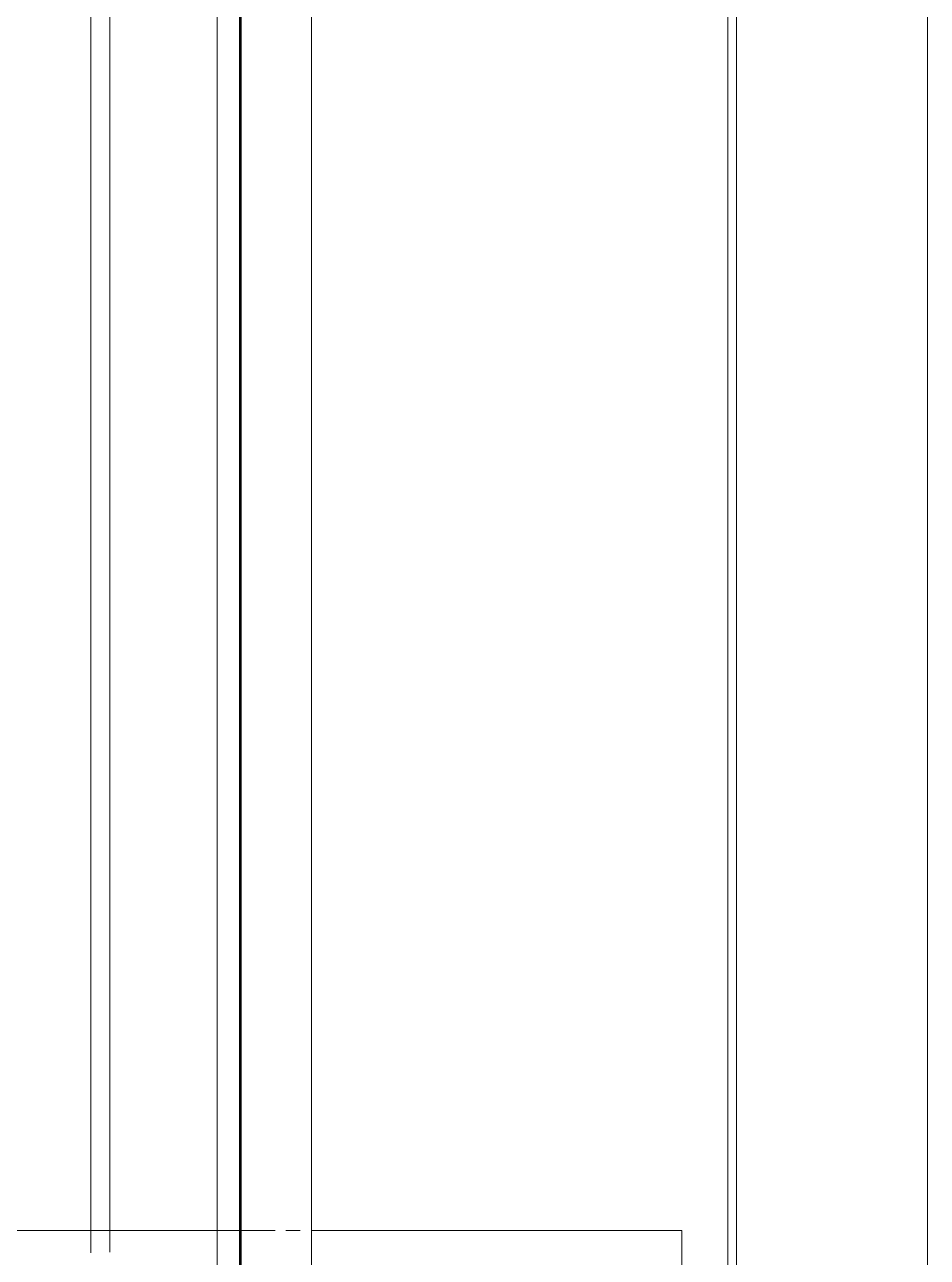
# Model space of a CAD drawing. Header units: inches. Extents: x -4235 to -464, y 9767 to 12347.
# Drawn here: x -3861.486 to -3858.3, y 11557.018 to 11561.367 of the extents above; entities that cross this region are included whole.
import ezdxf

# ---------------------------------------------------------------- set-up
doc = ezdxf.new("R2010")
doc.units = ezdxf.units.IN
doc.header["$MEASUREMENT"] = 0
doc.linetypes.add('Dash 1_16_', pattern=[0.125, 0.0625, -0.0625])
for name, color, linetype, lineweight in [('A-WALL', 113, 'Continuous', 13), ('A-WALL-5', 113, 'Continuous', 9), ('A-WALL-6', 113, 'Continuous', 50), ('C-PROP-LINE-1', 91, 'Dash 1_16_', 50)]:
    doc.layers.add(name, color=color, linetype=linetype, lineweight=lineweight)

# ---------------------------------------------------------------- blocks, each defined once
blk = doc.blocks.new('Basic Wall _ EXT - FIBER CEMENT - LARGE - ___-2162461-BACKGROUND - RCP - 3RD FLOOR')
at = {"layer": 'A-WALL-5'}
for p, q in [((-3859.005, 11587.9394), (-3859.005, 11394.8011)), ((-3859.005, 11587.9394), (-3859.005, 11394.8011)), ((-3858.9737, 11394.8011), (-3858.9737, 11587.9394)), ((-3858.9737, 11587.9394), (-3858.9737, 11394.8011))]:
    blk.add_line(p, q, dxfattribs=at)
blk = doc.blocks.new('Basic Wall _ EXT - FIBER CEMENT - SMALL - ___-2145935-BACKGROUND - RCP - 3RD FLOOR')
at = {"layer": 'A-WALL-5'}
for p, q in [((-3861.2526, 11587.9394), (-3861.2526, 11557.1124)), ((-3861.1857, 11587.9394), (-3861.1857, 11557.1124)), ((-3860.8064, 11587.9394), (-3860.8064, 11557.1124)), ((-3860.7276, 11587.9394), (-3860.7276, 11557.1124)), ((-3860.7276, 11587.9394), (-3860.7276, 11557.1124)), ((-3858.3004, 11587.9394), (-3858.3004, 11394.8011)), ((-3858.3004, 11587.9394), (-3858.3004, 11394.8011)), ((-3861.2526, 11557.1124), (-3861.2526, 11557.0337)), ((-3861.1857, 11557.1124), (-3861.1857, 11557.0362)), ((-3860.8064, 11557.1124), (-3860.8064, 11554.2374)), ((-3860.7276, 11557.1124), (-3860.7276, 11554.2246)), ((-3860.7276, 11557.1124), (-3860.7276, 11554.2246))]:
    blk.add_line(p, q, dxfattribs=at)
blk = doc.blocks.new('Walls 68 - Walls 1-2575280-BACKGROUND - RCP - 3RD FLOOR')
at = {"layer": 'A-WALL-5'}
for p, q in [((-3861.5915, 11557.1124), (-3860.7237, 11557.1124)), ((-3860.7237, 11557.1124), (-3860.6021, 11557.1124)), ((-3860.5644, 11557.1124), (-3860.5136, 11557.1124)), ((-3860.4737, 11557.1124), (-3859.1667, 11557.1124)), ((-3859.1667, 11557.1124), (-3859.1667, 11556.1605)), ((-3859.1667, 11552.2374), (-3859.1667, 11557.1124))]:
    blk.add_line(p, q, dxfattribs=at)
blk = doc.blocks.new('Family - ___-2835860-BACKGROUND - RCP - 3RD FLOOR')
at = {"layer": 'C-PROP-LINE-1'}
blk.add_line((-3860.7237, 11547.5894), (-3860.7237, 12118.5894), dxfattribs=at)
blk = doc.blocks.new('Family - ___-2835932-BACKGROUND - RCP - 3RD FLOOR')
at = {"layer": 'C-PROP-LINE-1'}
blk.add_line((-3860.7237, 9980.1894), (-3860.7237, 12118.5894), dxfattribs=at)

msp = doc.modelspace()

# ---------------------------------------------------------------- linework, layer by layer
at = {"layer": 'A-WALL'}
for p, q in [((-3860.4737, 11394.8011), (-3860.4737, 11587.9394)), ((-3858.9737, 11394.8011), (-3858.9737, 11587.9394))]:
    msp.add_line(p, q, dxfattribs=at)
at = {"layer": 'A-WALL-6'}
msp.add_line((-3860.7237, 11394.8011), (-3860.7237, 11587.9394), dxfattribs=at)

# ---------------------------------------------------------------- block references
at = {"layer": 'A-WALL-5'}
for name in ['Basic Wall _ EXT - FIBER CEMENT - SMALL - ___-2145935-BACKGROUND - RCP - 3RD FLOOR', 'Basic Wall _ EXT - FIBER CEMENT - LARGE - ___-2162461-BACKGROUND - RCP - 3RD FLOOR', 'Walls 68 - Walls 1-2575280-BACKGROUND - RCP - 3RD FLOOR']:
    msp.add_blockref(name, (0, 0), dxfattribs=at)
at = {"layer": 'C-PROP-LINE-1'}
for name in ['Family - ___-2835860-BACKGROUND - RCP - 3RD FLOOR', 'Family - ___-2835932-BACKGROUND - RCP - 3RD FLOOR']:
    msp.add_blockref(name, (0, 0), dxfattribs=at)

doc.saveas('drawing.dxf')
